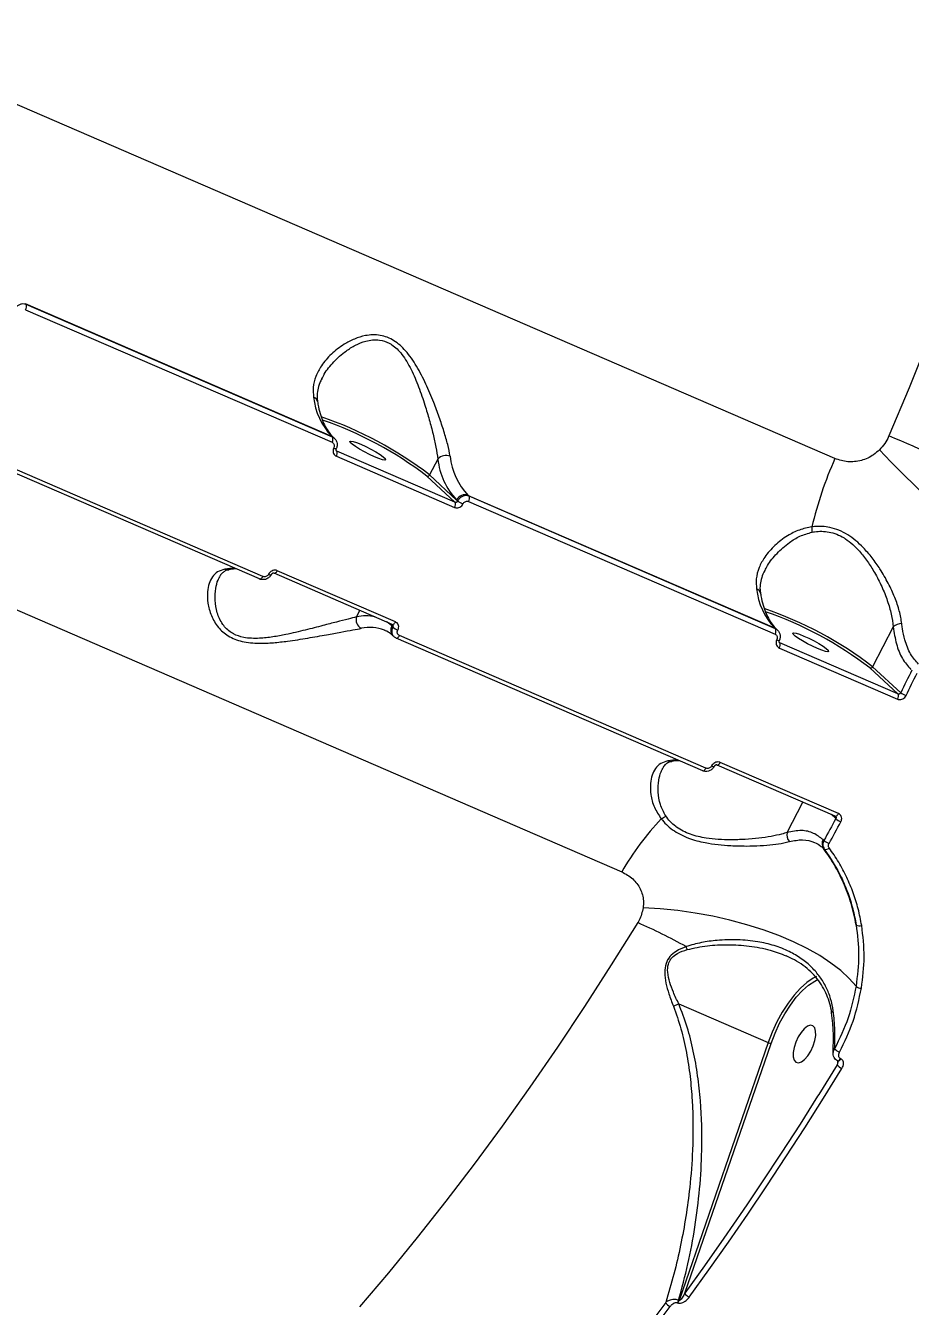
# Model space of a CAD drawing. Header units: millimetres. Extents: x -6901 to 7060, y -7557 to 6158.
# Drawn here: x 3476.4 to 3674.2, y -3749.8 to -3463.3 of the extents above; entities that cross this region are included whole.
import ezdxf

# ---------------------------------------------------------------- set-up
doc = ezdxf.new("R2010")
doc.units = ezdxf.units.MM
for name, color, linetype in [('DIKOM_ОБЪЕКТ', 7, 'Continuous'), ('DIKOM_РАЗМЕР_ЗОНА', 7, 'Continuous'), ('DIKOM_РАЗМЕР_ОБЪЕКТА', 7, 'Continuous')]:
    doc.layers.add(name, color=color, linetype=linetype)
doc.styles.add('style1', font='arial.ttf', dxfattribs={"width": 0.8})
doc.dimstyles.new('1-50', dxfattribs={"dimtxt": 300, "dimasz": 200, "dimexe": 100, "dimexo": 0, "dimgap": 100, "dimtad": 1, "dimtxsty": 'style1', "dimcen": 200, "dimclrd": 7, "dimclre": 7, "dimclrt": 7, "dimadec": 1, "dimazin": 2, "dimtfac": 1, "dimtmove": 0, "dimatfit": 2, "dimfxl": 0, "dimlwd": 25, "dimlwe": 18, "dimarcsym": 0})

# ---------------------------------------------------------------- blocks, each defined once
blk = doc.blocks.new('*D1')
at = {"layer": 'Defpoints', "color": 0, "transparency": 16777216}
for p in [(-4076.66, -462.32), (4983.51, -3127.59), (4983.51, -6854.07)]:
    blk.add_point(p, dxfattribs=at)
at = {"layer": 'DIKOM_РАЗМЕР_ОБЪЕКТА', "color": 7, "lineweight": 18, "transparency": 16777216}
for p, q in [((-4076.66, -462.32), (-4076.66, -6954.07)), ((4983.51, -3127.59), (4983.51, -6954.07))]:
    blk.add_line(p, q, dxfattribs=at)
at = {"layer": 'DIKOM_РАЗМЕР_ОБЪЕКТА', "color": 7, "lineweight": 25, "transparency": 16777216}
blk.add_line((-3876.66, -6854.07), (4783.51, -6854.07), dxfattribs=at)
at = {"layer": 'DIKOM_РАЗМЕР_ОБЪЕКТА', "color": 7, "transparency": 16777216}
for points in [[(-3876.66, -6820.74), (-3876.66, -6887.4), (-4076.66, -6854.07)], [(4783.51, -6820.74), (4783.51, -6887.4), (4983.51, -6854.07)]]:
    blk.add_solid(points, dxfattribs=at)
at = {"layer": 'DIKOM_РАЗМЕР_ОБЪЕКТА', "color": 7, "transparency": 16777216, "insert": (453.43, -6600.9), "char_height": 300, "attachment_point": 5, "style": 'style1'}
blk.add_mtext('9050', dxfattribs=at)
blk = doc.blocks.new('*D2')
at = {"layer": 'Defpoints', "color": 0, "transparency": 16777216}
for p in [(-1102.73, 4151.17), (-5819.23, -4492.42), (4721.24, -4492.42)]:
    blk.add_point(p, dxfattribs=at)
at = {"layer": 'DIKOM_РАЗМЕР_ОБЪЕКТА', "color": 7, "lineweight": 18, "transparency": 16777216}
for p, q in [((-1102.73, 4151.17), (-5919.23, 4151.17)), ((4721.24, -4492.42), (-5919.23, -4492.42))]:
    blk.add_line(p, q, dxfattribs=at)
at = {"layer": 'DIKOM_РАЗМЕР_ОБЪЕКТА', "color": 7, "lineweight": 25, "transparency": 16777216}
blk.add_line((-5819.23, 3951.17), (-5819.23, -4292.42), dxfattribs=at)
at = {"layer": 'DIKOM_РАЗМЕР_ОБЪЕКТА', "color": 7, "transparency": 16777216}
for points in [[(-5852.56, 3951.17), (-5785.89, 3951.17), (-5819.23, 4151.17)], [(-5852.56, -4292.42), (-5785.89, -4292.42), (-5819.23, -4492.42)]]:
    blk.add_solid(points, dxfattribs=at)
at = {"layer": 'DIKOM_РАЗМЕР_ОБЪЕКТА', "color": 7, "transparency": 16777216, "insert": (-6072.4, -170.63), "char_height": 300, "attachment_point": 5, "rotation": 90, "style": 'style1'}
blk.add_mtext('8650', dxfattribs=at)
blk = doc.blocks.new('*D3')
at = {"layer": 'Defpoints', "color": 0, "transparency": 16777216}
for p in [(-1553.27, 6158.28), (-6450.85, -6312.94), (5659.92, -6312.94)]:
    blk.add_point(p, dxfattribs=at)
at = {"layer": 'DIKOM_РАЗМЕР_ЗОНА', "color": 7, "lineweight": 18, "transparency": 16777216}
for p, q in [((-1553.27, 6158.28), (-6550.85, 6158.28)), ((5659.92, -6312.94), (-6550.85, -6312.94))]:
    blk.add_line(p, q, dxfattribs=at)
at = {"layer": 'DIKOM_РАЗМЕР_ЗОНА', "color": 7, "lineweight": 25, "transparency": 16777216}
blk.add_line((-6450.85, 5958.28), (-6450.85, -6112.94), dxfattribs=at)
at = {"layer": 'DIKOM_РАЗМЕР_ЗОНА', "color": 7, "transparency": 16777216}
for points in [[(-6484.18, 5958.28), (-6417.52, 5958.28), (-6450.85, 6158.28)], [(-6484.18, -6112.94), (-6417.52, -6112.94), (-6450.85, -6312.94)]]:
    blk.add_solid(points, dxfattribs=at)
at = {"layer": 'DIKOM_РАЗМЕР_ЗОНА', "color": 7, "transparency": 16777216, "insert": (-6704.02, -77.33), "char_height": 300, "attachment_point": 5, "rotation": 90, "style": 'style1'}
blk.add_mtext('12500', dxfattribs=at)
blk = doc.blocks.new('*D4')
at = {"layer": 'Defpoints', "color": 0, "transparency": 16777216}
for p in [(-5588.2, -1083.32), (7059.54, -2218.88), (7059.54, -7457.08)]:
    blk.add_point(p, dxfattribs=at)
at = {"layer": 'DIKOM_РАЗМЕР_ЗОНА', "color": 7, "lineweight": 18, "transparency": 16777216}
for p, q in [((-5588.2, -1083.32), (-5588.2, -7557.08)), ((7059.54, -2218.88), (7059.54, -7557.08))]:
    blk.add_line(p, q, dxfattribs=at)
at = {"layer": 'DIKOM_РАЗМЕР_ЗОНА', "color": 7, "lineweight": 25, "transparency": 16777216}
blk.add_line((-5388.2, -7457.08), (6859.54, -7457.08), dxfattribs=at)
at = {"layer": 'DIKOM_РАЗМЕР_ЗОНА', "color": 7, "transparency": 16777216}
for points in [[(-5388.2, -7423.74), (-5388.2, -7490.41), (-5588.2, -7457.08)], [(6859.54, -7423.74), (6859.54, -7490.41), (7059.54, -7457.08)]]:
    blk.add_solid(points, dxfattribs=at)
at = {"layer": 'DIKOM_РАЗМЕР_ЗОНА', "color": 7, "transparency": 16777216, "insert": (735.67, -7203.9), "char_height": 300, "attachment_point": 5, "style": 'style1'}
blk.add_mtext('12650', dxfattribs=at)

msp = doc.modelspace()

# ---------------------------------------------------------------- linework, layer by layer
at = {"layer": 'DIKOM_ОБЪЕКТ', "color": 7, "linetype": 'Continuous', "lineweight": 15}
for p, q in [((3657.331, -3560.119), (3368.474, -3435.021)), ((3476.297, -3525.462), (3544.797, -3555.127)), ((3476.518, -3525.667), (3476.297, -3525.462)), ((3476.418, -3526.823), (3544.919, -3556.489)), ((3545.019, -3555.333), (3476.518, -3525.667)), ((3320.807, -3527.468), (3609.664, -3652.566)), ((3544.797, -3555.127), (3545.019, -3555.333)), ((3545.25, -3555.422), (3545.472, -3555.629)), ((3528.733, -3587.065), (3460.233, -3557.399)), ((3529.448, -3586.495), (3460.947, -3556.828)), ((3545.978, -3558.457), (3545.817, -3558.307)), ((3545.978, -3558.457), (3545.866, -3558.38)), ((3545.876, -3559.619), (3572.286, -3571.056)), ((3572.388, -3569.895), (3545.978, -3558.457)), ((3568.57, -3560.224), (3566.731, -3563.79)), ((3566.091, -3564.051), (3572.388, -3569.895)), ((3572.775, -3569.398), (3566.731, -3563.79)), ((3573.01, -3569.616), (3572.775, -3569.398)), ((3575.333, -3568.352), (3643.834, -3598.018)), ((3575.555, -3568.558), (3575.333, -3568.352)), ((3575.455, -3569.714), (3643.955, -3599.38)), ((3644.055, -3598.224), (3575.555, -3568.558)), ((3558.372, -3597.224), (3531.963, -3585.787)), ((3559.09, -3596.649), (3532.68, -3585.211)), ((3550.366, -3595.529), (3551.113, -3594.08)), ((3556.609, -3598.507), (3556.73, -3598.557)), ((3557.439, -3596.82), (3558.248, -3597.571)), ((3558.248, -3597.571), (3558.483, -3597.789)), ((3558.368, -3597.223), (3558.427, -3597.262)), ((3643.834, -3598.018), (3644.055, -3598.224)), ((3644.286, -3598.313), (3644.508, -3598.519)), ((3670.353, -3597.786), (3665.768, -3606.68)), ((3558.761, -3599.958), (3558.539, -3599.752)), ((3559.213, -3600.252), (3559.269, -3600.29)), ((3627.77, -3629.956), (3559.269, -3600.29)), ((3628.484, -3629.385), (3559.984, -3599.719)), ((3645.015, -3601.348), (3644.854, -3601.198)), ((3645.015, -3601.348), (3644.903, -3601.271)), ((3671.425, -3612.785), (3645.015, -3601.348)), ((3644.913, -3602.509), (3671.322, -3613.947)), ((3665.128, -3606.942), (3671.425, -3612.785)), ((3672.046, -3612.507), (3665.768, -3606.68)), ((3657.409, -3640.115), (3630.999, -3628.678)), ((3658.126, -3639.539), (3631.717, -3628.102)), ((3646.656, -3643.747), (3650.149, -3636.971)), ((3656.476, -3639.711), (3657.52, -3640.68)), ((3657.405, -3640.113), (3657.463, -3640.153)), ((3654.887, -3645.543), (3654.686, -3645.356)), ((3654.781, -3647.319), (3654.966, -3647.491)), ((3622.421, -3682.108), (3642.433, -3690.775)), ((3642.433, -3690.775), (3622.493, -3748.457)), ((3623.778, -3746.789), (3643.078, -3690.958)), ((3657.965, -3694.849), (3657.831, -3695.75)), ((3658.013, -3694.87), (3657.941, -3694.838)), ((3658.013, -3694.87), (3658.051, -3694.882)), ((3658.67, -3694.398), (3658.598, -3694.367)), ((3622.103, -3748.976), (3622.203, -3749.02)), ((3622.493, -3748.457), (3622.393, -3748.414))]:
    msp.add_line(p, q, dxfattribs=at)
at = {"layer": 'DIKOM_ОБЪЕКТ', "color": 7, "linetype": 'Continuous', "lineweight": 15, "flags": 128}
for points in [[(3704.358, -3457.489), (3701.135, -3468.334), (3697.738, -3479.202), (3694.172, -3490.081), (3690.438, -3500.963), (3686.541, -3511.836), (3682.484, -3522.69), (3678.271, -3533.516), (3673.906, -3544.304), (3669.392, -3555.043)], [(3545.25, -3555.422), (3545.102, -3555.301), (3544.797, -3555.127)], [(3680.498, -3559.832), (3679.059, -3559.213), (3677.629, -3558.598), (3676.212, -3557.988), (3674.81, -3557.384), (3673.425, -3556.786), (3672.059, -3556.196), (3670.714, -3555.615), (3669.392, -3555.043)], [(3551.375, -3556.93), (3552.483, -3557.44), (3553.623, -3558.022), (3554.703, -3558.63), (3555.637, -3559.213), (3556.347, -3559.725), (3556.778, -3560.124), (3556.892, -3560.378), (3556.683, -3560.466), (3556.166, -3560.382), (3555.383, -3560.131), (3554.398, -3559.735), (3553.29, -3559.225), (3552.15, -3558.643), (3551.069, -3558.035), (3550.136, -3557.452), (3549.425, -3556.94), (3548.995, -3556.541), (3548.88, -3556.287), (3549.09, -3556.198), (3549.607, -3556.283), (3550.39, -3556.534), (3551.375, -3556.93)], [(3706.89, -3591.219), (3704.99, -3590.19), (3702.876, -3588.914), (3700.57, -3587.404), (3698.093, -3585.672), (3695.471, -3583.738), (3692.729, -3581.621), (3689.895, -3579.34), (3686.996, -3576.918), (3684.061, -3574.381), (3681.119, -3571.751), (3678.199, -3569.057), (3675.33, -3566.323), (3672.54, -3563.577), (3669.857, -3560.846), (3667.307, -3558.158)], [(3528.733, -3587.065), (3528.749, -3587.071), (3528.835, -3587.081), (3528.931, -3587.056), (3529.036, -3586.998), (3529.143, -3586.91), (3529.25, -3586.793), (3529.353, -3586.653), (3529.448, -3586.495)], [(3531.958, -3585.785), (3531.979, -3585.793), (3532.065, -3585.802), (3532.162, -3585.777), (3532.267, -3585.719), (3532.375, -3585.629), (3532.482, -3585.512), (3532.585, -3585.371), (3532.68, -3585.211)], [(3558.248, -3597.571), (3557.439, -3596.904), (3557.118, -3596.681)], [(3558.372, -3597.224), (3558.388, -3597.231), (3558.475, -3597.24), (3558.572, -3597.215), (3558.677, -3597.156), (3558.785, -3597.067), (3558.892, -3596.949), (3558.995, -3596.808), (3559.09, -3596.649)], [(3644.286, -3598.313), (3644.138, -3598.192), (3643.834, -3598.018)], [(3559.269, -3600.29), (3559.285, -3600.296), (3559.371, -3600.305), (3559.468, -3600.281), (3559.572, -3600.223), (3559.679, -3600.134), (3559.787, -3600.018), (3559.889, -3599.878), (3559.984, -3599.719)], [(3650.412, -3599.821), (3651.519, -3600.331), (3652.659, -3600.913), (3653.74, -3601.52), (3654.674, -3602.104), (3655.384, -3602.615), (3655.814, -3603.015), (3655.929, -3603.269), (3655.72, -3603.357), (3655.202, -3603.273), (3654.419, -3603.022), (3653.434, -3602.626), (3652.327, -3602.116), (3651.187, -3601.533), (3650.106, -3600.926), (3649.173, -3600.343), (3648.462, -3599.831), (3648.032, -3599.431), (3647.917, -3599.177), (3648.127, -3599.089), (3648.644, -3599.174), (3649.427, -3599.424), (3650.412, -3599.821)], [(3674.51, -3607.486), (3674.203, -3608.115), (3673.896, -3608.743), (3673.589, -3609.371), (3673.281, -3609.999), (3672.973, -3610.627), (3672.665, -3611.254), (3672.356, -3611.88), (3672.046, -3612.507)], [(3673.225, -3613.142), (3673.535, -3612.514), (3673.844, -3611.886), (3674.154, -3611.257), (3674.463, -3610.628), (3674.771, -3609.999), (3675.079, -3609.37), (3675.386, -3608.74), (3675.694, -3608.11)], [(3627.77, -3629.956), (3627.785, -3629.962), (3627.871, -3629.971), (3627.968, -3629.947), (3628.072, -3629.889), (3628.18, -3629.8), (3628.287, -3629.684), (3628.39, -3629.544), (3628.484, -3629.385)], [(3630.995, -3628.676), (3631.015, -3628.684), (3631.102, -3628.693), (3631.199, -3628.668), (3631.304, -3628.61), (3631.412, -3628.52), (3631.519, -3628.403), (3631.622, -3628.261), (3631.717, -3628.102)], [(3657.52, -3640.68), (3657.192, -3641.289), (3656.864, -3641.898), (3656.535, -3642.506), (3656.206, -3643.115), (3655.877, -3643.722), (3655.548, -3644.33), (3655.218, -3644.936), (3654.887, -3645.543)], [(3656.024, -3646.257), (3656.356, -3645.649), (3656.686, -3645.041), (3657.017, -3644.432), (3657.347, -3643.823), (3657.677, -3643.213), (3658.006, -3642.603), (3658.335, -3641.993), (3658.663, -3641.382)], [(3657.409, -3640.115), (3657.425, -3640.121), (3657.511, -3640.131), (3657.609, -3640.106), (3657.713, -3640.047), (3657.821, -3639.958), (3657.929, -3639.84), (3658.032, -3639.699), (3658.126, -3639.539)], [(3662.054, -3678.175), (3660.531, -3676.416), (3658.656, -3674.676), (3656.449, -3672.973), (3653.931, -3671.322), (3651.127, -3669.74), (3648.065, -3668.243), (3644.775, -3666.847), (3641.289, -3665.563), (3637.643, -3664.405), (3633.871, -3663.385), (3630.012, -3662.513), (3626.102, -3661.796), (3622.182, -3661.244), (3618.289, -3660.859), (3614.462, -3660.647)], [(3613.241, -3663.945), (3607.343, -3673.398), (3601.358, -3682.683), (3595.293, -3691.791), (3589.153, -3700.713), (3582.944, -3709.44), (3576.672, -3717.965), (3570.341, -3726.28), (3563.959, -3734.377), (3557.531, -3742.249), (3551.064, -3749.888)], [(3653.233, -3676), (3652.474, -3676.38), (3651.072, -3677.326), (3649.648, -3678.59), (3648.235, -3680.142), (3646.865, -3681.946), (3645.571, -3683.961), (3644.383, -3686.138), (3643.328, -3688.427), (3642.433, -3690.775)], [(3643.078, -3690.958), (3643.946, -3688.682), (3644.968, -3686.462), (3646.12, -3684.351), (3647.375, -3682.398), (3648.703, -3680.648), (3650.074, -3679.143), (3651.455, -3677.918), (3652.814, -3677), (3653.588, -3676.615)], [(3652.847, -3690.339), (3653.038, -3689.206), (3653.025, -3688.227), (3652.809, -3687.481), (3652.407, -3687.028), (3651.852, -3686.906), (3651.188, -3687.124), (3650.471, -3687.665), (3649.757, -3688.484), (3649.104, -3689.516), (3648.567, -3690.676), (3648.187, -3691.871), (3647.996, -3693.005), (3648.009, -3693.984), (3648.225, -3694.73), (3648.627, -3695.182), (3649.182, -3695.304), (3649.845, -3695.087), (3650.563, -3694.546), (3651.277, -3693.726), (3651.929, -3692.695), (3652.467, -3691.534), (3652.847, -3690.339)], [(3657.831, -3695.75), (3653.702, -3702.408), (3653.466, -3702.784)], [(3657.941, -3694.839), (3657.991, -3694.852), (3658.13, -3694.833), (3658.286, -3694.739), (3658.447, -3694.58), (3658.598, -3694.367)], [(3658.051, -3694.882), (3658.063, -3694.884), (3658.202, -3694.864), (3658.359, -3694.771), (3658.519, -3694.611), (3658.67, -3694.398)], [(3624.78, -3747.718), (3629.163, -3741.618), (3633.517, -3735.43), (3637.838, -3729.154), (3642.126, -3722.794), (3646.38, -3716.352), (3650.597, -3709.83), (3654.775, -3703.231), (3658.914, -3696.558)], [(3653.466, -3702.784), (3649.533, -3708.991), (3645.326, -3715.497), (3641.083, -3721.924), (3637.777, -3726.839)], [(3637.777, -3726.839), (3636.805, -3728.269), (3632.494, -3734.53), (3628.151, -3740.704), (3623.778, -3746.789)], [(3619.51, -3748.89), (3614.866, -3755.143), (3610.194, -3761.292), (3605.496, -3767.333), (3600.773, -3773.264), (3596.028, -3779.083), (3591.263, -3784.786), (3586.479, -3790.372), (3581.678, -3795.839)], [(3582.577, -3796.836), (3587.388, -3791.357), (3592.182, -3785.759), (3596.958, -3780.043), (3601.714, -3774.211), (3606.447, -3768.267), (3611.156, -3762.213), (3615.838, -3756.05), (3620.492, -3749.783)]]:
    msp.add_lwpolyline(points, dxfattribs=at)
at = {"layer": 'DIKOM_ОБЪЕКТ', "color": 7, "linetype": 'Continuous', "lineweight": 15}
for centre, radius, start, end in [((3475.455, -3526.158), 1.171, 325.35292, 24.7698), ((3555.811, -3544.792), 15.104, 186.07158, 223.17813), ((3540.32, -3547.674), 1.368, 12.30213, 69.80018), ((3514.915, -3631.306), 85.108, 52.49494, 71.11804), ((3515.706, -3629.758), 82.801, 52.51807, 70.93464), ((3543.955, -3555.824), 1.171, 325.35234, 24.75865), ((3545.894, -3556.776), 1.132, 238.51491, 267.55904), ((3544.911, -3558.948), 1.175, 325.20458, 24.70777), ((3570.388, -3561.908), 2.479, 67.71577, 137.18766), ((3584.342, -3558.546), 15.861, 186.07315, 223.17491), ((3586.349, -3558.016), 15.106, 186.07314, 223.17539), ((3736.556, -3595.273), 86.675, 156.07205, 166.74841), ((3566.267, -3563.569), 0.513, 249.92359, 334.55284), ((3574.628, -3570.279), 2.052, 69.89255, 154.5766), ((3576.768, -3564.054), 6.713, 235.95135, 247.3946), ((3574.492, -3569.048), 1.171, 325.35272, 24.75828), ((3571.321, -3570.385), 1.175, 325.2041, 24.69452), ((3648.821, -3576.127), 3.445, 352.3234, 12.09955), ((3522.933, -3594.844), 10.163, 88.27403, 101.26558), ((3521.573, -3583.464), 1.545, 246.11211, 280.28718), ((3531.181, -3585.355), 0.766, 234.9259, 279.17896), ((3654.848, -3587.683), 15.104, 186.07148, 223.17694), ((3639.357, -3590.564), 1.368, 12.29729, 69.80501), ((3552.451, -3596.152), 2.176, 163.35123, 243.6259), ((3552.374, -3605.159), 9.838, 77.33501, 101.77952), ((3613.959, -3674.183), 85.092, 52.49324, 71.11974), ((3614.737, -3672.66), 82.813, 52.51994, 70.93368), ((3553.383, -3606.702), 8.808, 68.51181, 102.45052), ((3559.836, -3598.47), 1.824, 150.49536, 224.66808), ((3561.179, -3594.682), 4.113, 229.05234, 247.83135), ((3642.993, -3598.715), 1.17, 325.34476, 24.77797), ((3672.114, -3599.522), 2.472, 85.98659, 135.4017), ((3644.932, -3599.66), 1.139, 238.60273, 267.47822), ((3643.947, -3601.839), 1.175, 325.22253, 24.68776), ((3665.304, -3606.46), 0.513, 249.86006, 334.57977), ((3670.358, -3613.276), 1.174, 325.19483, 24.71546), ((3675.814, -3606.93), 6.73, 235.95652, 247.37148), ((3621.97, -3637.734), 10.162, 88.27368, 101.26643), ((3620.61, -3626.355), 1.545, 246.11211, 280.28718), ((3630.218, -3628.245), 0.766, 234.94481, 279.16536), ((3667.25, -3686.351), 66.765, 136.88503, 149.59986), ((3617.417, -3637.983), 2.948, 291.82278, 315.16983), ((3660.214, -3637.577), 4.109, 229.03454, 247.8318), ((3648.884, -3644.305), 2.297, 165.95084, 220.93441), ((3656.311, -3646.262), 1.86, 150.88531, 214.64437), ((3657.478, -3642.68), 3.861, 227.8613, 247.89071), ((3655.312, -3646.544), 1.008, 249.93172, 317.46082), ((3563.751, -3777.403), 123.782, 60.84546, 66.43348), ((3662.813, -3663.27), 1.403, 239.04782, 290.92109), ((3634.824, -3665.362), 11.468, 200.09698, 203.64516), ((3663.204, -3676.767), 1.817, 230.76926, 271.83559), ((3643.348, -3688.779), 2.196, 245.35068, 262.9208), ((3659.152, -3690.498), 2.519, 221.84696, 251.95431), ((3659.876, -3694.137), 2.605, 218.26548, 248.32837), ((3625.476, -3745.963), 1.888, 205.94541, 248.37475), ((3621.225, -3747.99), 1.937, 207.67637, 247.7541), ((3620.344, -3747.714), 2.165, 324.33046, 341.12921), ((3620.44, -3747.755), 2.17, 324.35558, 341.12388)]:
    msp.add_arc(centre, radius, start, end, dxfattribs=at)
for points, knots in [([(3476.518, -3525.667), (3476.393, -3525.623), (3476.076, -3525.512), (3475.505, -3525.523), (3474.883, -3525.743), (3474.33, -3526.151), (3474.092, -3526.534), (3473.973, -3526.725)], [0, 0, 0, 0, 0.1407313, 0.3554396, 0.5702922, 0.7851251, 1, 1, 1, 1]), ([(3571.328, -3559.614), (3571.161, -3558.762), (3570.825, -3557.056), (3569.954, -3554.054), (3568.902, -3550.866), (3567.569, -3547.306), (3565.943, -3543.44), (3563.911, -3539.485), (3561.594, -3536.074), (3559.266, -3533.949), (3557.278, -3532.949), (3555.674, -3532.503), (3554.025, -3532.403), (3552.049, -3532.632), (3549.868, -3533.323), (3547.242, -3534.703), (3544.666, -3536.699), (3542.553, -3539.178), (3541.225, -3541.707), (3540.593, -3544.078), (3540.729, -3545.662), (3540.792, -3546.39)], [0, 0, 0, 0, 0.0554768, 0.1110243, 0.1664967, 0.2220047, 0.2900237, 0.3579622, 0.4226753, 0.4774074, 0.5052466, 0.5330951, 0.5627108, 0.5923758, 0.6404297, 0.6885822, 0.760325, 0.8320617, 0.8910001, 0.9498674, 1, 1, 1, 1]), ([(3542.658, -3542.311), (3542.827, -3541.951), (3543.455, -3540.605), (3545.238, -3538.443), (3547.634, -3536.27), (3550.121, -3534.719), (3552.138, -3533.889), (3553.979, -3533.537), (3555.756, -3533.545), (3557.226, -3534.015), (3558.511, -3534.793), (3559.48, -3535.592), (3561.027, -3537.364), (3562.69, -3540.236), (3564.325, -3544.13), (3565.627, -3547.94), (3566.681, -3551.486), (3567.505, -3554.638), (3568.186, -3557.641), (3568.441, -3559.355), (3568.57, -3560.224)], [0, 0, 0, 0, 0.0307564, 0.1148259, 0.2011087, 0.256361, 0.3127419, 0.3455379, 0.3792116, 0.4274151, 0.4402537, 0.4703294, 0.5014077, 0.5756541, 0.6547559, 0.7360321, 0.8016022, 0.868313, 0.9332375, 1, 1, 1, 1]), ([(3542.631, -3542.297), (3542.472, -3542.594), (3542.035, -3543.413), (3541.674, -3544.764), (3541.496, -3546.156), (3541.635, -3547.03), (3541.692, -3547.389)], [0, 0, 0, 0, 0.1770052, 0.48767, 0.7898476, 1, 1, 1, 1]), ([(3541.657, -3547.387), (3541.726, -3547.772), (3541.925, -3548.88), (3542.369, -3550.534), (3543.023, -3552.255), (3543.802, -3553.707), (3544.557, -3554.738), (3545.062, -3555.237), (3545.25, -3555.422)], [0, 0, 0, 0, 0.103539, 0.2983158, 0.492884, 0.68776, 0.8843236, 1, 1, 1, 1]), ([(3545.527, -3555.688), (3545.523, -3555.682), (3545.408, -3555.508), (3545.21, -3555.419), (3545.019, -3555.333)], [0, 0, 0, 0, 0.0362569, 1, 1, 1, 1]), ([(3669.392, -3555.043), (3669.369, -3555.097), (3669.11, -3555.692), (3668.503, -3556.813), (3667.711, -3557.704), (3667.307, -3558.158)], [0, 0, 0, 0, 0.0468299, 0.5143231, 1, 1, 1, 1]), ([(3544.919, -3556.489), (3545.006, -3556.539), (3545.182, -3556.639), (3545.353, -3556.901), (3545.428, -3557.208), (3545.403, -3557.503), (3545.331, -3557.674), (3545.302, -3557.741)], [0, 0, 0, 0, 0.2142317, 0.4285565, 0.6431566, 0.8581369, 1, 1, 1, 1]), ([(3545.302, -3557.741), (3545.259, -3557.843), (3545.151, -3558.099), (3545.113, -3558.541), (3545.224, -3559.002), (3545.481, -3559.393), (3545.744, -3559.543), (3545.876, -3559.619)], [0, 0, 0, 0, 0.1418767, 0.3567131, 0.5713385, 0.7856969, 1, 1, 1, 1]), ([(3545.516, -3555.709), (3545.566, -3555.749), (3545.795, -3555.931), (3546.013, -3556.442), (3546.087, -3557.13), (3546.004, -3557.656), (3545.85, -3557.878), (3545.834, -3557.901)], [0, 0, 0, 0, 0.0809623, 0.3725053, 0.6640751, 0.964732, 1, 1, 1, 1]), ([(3545.85, -3557.908), (3545.836, -3557.936), (3545.797, -3558.013), (3545.779, -3558.14), (3545.791, -3558.266), (3545.825, -3558.344), (3545.856, -3558.367), (3545.869, -3558.376)], [0, 0, 0, 0, 0.1162032, 0.3184682, 0.5450624, 0.8197286, 1, 1, 1, 1]), ([(3667.307, -3558.158), (3666.877, -3558.544), (3665.674, -3559.627), (3663.239, -3560.691), (3660.188, -3561.039), (3658.289, -3560.428), (3657.331, -3560.119)], [0, 0, 0, 0, 0.152967, 0.4283681, 0.71143, 1, 1, 1, 1]), ([(3573.01, -3569.616), (3572.982, -3569.666), (3572.926, -3569.764), (3572.792, -3569.871), (3572.64, -3569.929), (3572.499, -3569.933), (3572.42, -3569.905), (3572.388, -3569.895)], [0, 0, 0, 0, 0.2153624, 0.4306825, 0.6454095, 0.8597104, 1, 1, 1, 1]), ([(3575.555, -3568.558), (3575.429, -3568.514), (3575.112, -3568.403), (3574.541, -3568.414), (3573.92, -3568.633), (3573.366, -3569.042), (3573.129, -3569.425), (3573.01, -3569.616)], [0, 0, 0, 0, 0.1407241, 0.3554569, 0.5702644, 0.7851362, 1, 1, 1, 1]), ([(3574.188, -3570.251), (3574.247, -3570.155), (3574.364, -3569.961), (3574.639, -3569.755), (3574.949, -3569.643), (3575.234, -3569.636), (3575.392, -3569.692), (3575.455, -3569.714)], [0, 0, 0, 0, 0.2151334, 0.4301889, 0.644998, 0.859489, 1, 1, 1, 1]), ([(3572.286, -3571.056), (3572.38, -3571.089), (3572.618, -3571.172), (3573.046, -3571.163), (3573.51, -3570.995), (3573.923, -3570.686), (3574.1, -3570.396), (3574.188, -3570.251)], [0, 0, 0, 0, 0.1406254, 0.3551127, 0.5699054, 0.7849124, 1, 1, 1, 1]), ([(3652.189, -3575.405), (3651.234, -3575.6), (3649.289, -3575.996), (3646.47, -3577.474), (3643.783, -3579.516), (3641.656, -3581.974), (3640.291, -3584.516), (3639.631, -3586.911), (3639.766, -3588.531), (3639.829, -3589.281)], [0, 0, 0, 0, 0.1260997, 0.2567276, 0.4243369, 0.596863, 0.7352979, 0.8775734, 1, 1, 1, 1]), ([(3672.287, -3597.056), (3672.134, -3596.128), (3671.827, -3594.271), (3670.768, -3591.2), (3669.319, -3588.023), (3667.594, -3585.035), (3665.698, -3582.333), (3663.868, -3580.193), (3662.019, -3578.461), (3660.211, -3577.126), (3658.257, -3576.114), (3655.741, -3575.325), (3653.681, -3575.229), (3652.389, -3575.381), (3652.189, -3575.405)], [0, 0, 0, 0, 0.1101, 0.2202144, 0.3292849, 0.4383096, 0.5249613, 0.6115155, 0.67534, 0.7390954, 0.8039965, 0.8688907, 0.9797305, 1, 1, 1, 1]), ([(3641.709, -3585.177), (3641.888, -3584.799), (3642.532, -3583.438), (3644.336, -3581.261), (3646.819, -3579.057), (3649.487, -3577.377), (3651.311, -3576.853), (3652.235, -3576.587)], [0, 0, 0, 0, 0.0987559, 0.3550374, 0.6180418, 0.8063465, 1, 1, 1, 1]), ([(3652.235, -3576.587), (3652.424, -3576.555), (3653.631, -3576.346), (3655.507, -3576.349), (3657.739, -3577.003), (3658.951, -3577.612), (3660.154, -3578.379), (3661.345, -3579.315), (3663.016, -3581.018), (3664.654, -3583.127), (3666.339, -3585.804), (3667.857, -3588.767), (3669.111, -3591.928), (3670.009, -3594.991), (3670.239, -3596.855), (3670.353, -3597.786)], [0, 0, 0, 0, 0.020102, 0.1287323, 0.1863601, 0.2439947, 0.2548557, 0.3176652, 0.3805806, 0.4675419, 0.5546235, 0.6653716, 0.7761696, 0.8880907, 1, 1, 1, 1]), ([(3520.948, -3584.877), (3520.382, -3585.049), (3519.249, -3585.392), (3518.113, -3586.532), (3517.359, -3588.044), (3516.982, -3590.017), (3517.06, -3592.446), (3517.8, -3595.202), (3519.244, -3597.804), (3521.205, -3599.588), (3523.147, -3600.545), (3524.833, -3601.066), (3526.686, -3601.357), (3529.038, -3601.477), (3531.826, -3601.349), (3535.482, -3600.924), (3539.52, -3600.285), (3543.519, -3599.556), (3546.908, -3598.94), (3549.575, -3598.457), (3550.883, -3598.213), (3551.484, -3598.101)], [0, 0, 0, 0, 0.0554758, 0.1110251, 0.1664987, 0.2220068, 0.290024, 0.3579623, 0.4226748, 0.4774064, 0.5052476, 0.5330946, 0.5627105, 0.5923745, 0.6404297, 0.6885819, 0.7603268, 0.8320613, 0.8910005, 0.9498676, 1, 1, 1, 1]), ([(3550.366, -3595.529), (3549.778, -3595.685), (3548.504, -3596.023), (3545.944, -3596.684), (3542.728, -3597.523), (3538.926, -3598.503), (3535.136, -3599.404), (3531.682, -3600.053), (3529.095, -3600.355), (3526.895, -3600.373), (3524.889, -3600.153), (3523.37, -3599.638), (3522.152, -3598.921), (3521.295, -3598.226), (3520.085, -3596.767), (3519.128, -3594.55), (3518.69, -3591.769), (3518.851, -3589.315), (3519.247, -3587.573), (3519.677, -3586.836), (3519.807, -3586.612)], [0, 0, 0, 0, 0.0593378, 0.1286032, 0.1997521, 0.2839105, 0.370282, 0.4255968, 0.4820371, 0.5148673, 0.5485772, 0.5968309, 0.6096858, 0.6397936, 0.6709027, 0.7452279, 0.8244135, 0.9057766, 0.9714176, 1, 1, 1, 1]), ([(3521.879, -3584.996), (3521.803, -3585.005), (3521.435, -3585.052), (3520.95, -3585.276), (3520.373, -3585.684), (3519.981, -3586.104), (3519.815, -3586.506), (3519.78, -3586.592)], [0, 0, 0, 0, 0.0635272, 0.3071135, 0.603179, 0.914707, 1, 1, 1, 1]), ([(3523.544, -3584.817), (3523.109, -3584.833), (3522.566, -3584.853), (3521.975, -3584.961), (3521.857, -3584.983)], [0, 0, 0, 0, 0.8000884, 1, 1, 1, 1]), ([(3531.29, -3586.104), (3531.265, -3586.157), (3531.139, -3586.437), (3530.713, -3586.845), (3530.038, -3587.189), (3529.316, -3587.242), (3528.807, -3587.144), (3528.598, -3586.989), (3528.569, -3586.967)], [0, 0, 0, 0, 0.0552202, 0.2875162, 0.529539, 0.7511986, 0.9654465, 1, 1, 1, 1]), ([(3530.741, -3585.982), (3530.679, -3586.076), (3530.556, -3586.264), (3530.273, -3586.463), (3529.957, -3586.569), (3529.669, -3586.572), (3529.51, -3586.517), (3529.448, -3586.495)], [0, 0, 0, 0, 0.2151829, 0.4302121, 0.6450155, 0.8594948, 1, 1, 1, 1]), ([(3532.68, -3585.211), (3532.586, -3585.178), (3532.347, -3585.094), (3531.915, -3585.1), (3531.443, -3585.26), (3531.019, -3585.559), (3530.834, -3585.841), (3530.741, -3585.982)], [0, 0, 0, 0, 0.1405878, 0.3550872, 0.5698782, 0.7848992, 1, 1, 1, 1]), ([(3531.958, -3585.79), (3531.934, -3585.779), (3531.887, -3585.759), (3531.751, -3585.765), (3531.609, -3585.812), (3531.476, -3585.897), (3531.368, -3586.002), (3531.325, -3586.078), (3531.307, -3586.112)], [0, 0, 0, 0, 0.2167962, 0.4056164, 0.5693031, 0.7205533, 0.8771961, 1, 1, 1, 1]), ([(3641.67, -3585.113), (3641.662, -3585.127), (3641.327, -3585.662), (3640.948, -3586.743), (3640.599, -3588.307), (3640.546, -3589.477), (3640.691, -3590.135), (3640.723, -3590.279)], [0, 0, 0, 0, 0.0082421, 0.3189287, 0.6207323, 0.9171516, 1, 1, 1, 1]), ([(3640.694, -3590.278), (3640.763, -3590.663), (3640.962, -3591.771), (3641.406, -3593.425), (3642.06, -3595.146), (3642.839, -3596.598), (3643.594, -3597.629), (3644.099, -3598.128), (3644.286, -3598.313)], [0, 0, 0, 0, 0.103539, 0.2983157, 0.4928838, 0.6877524, 0.8843236, 1, 1, 1, 1]), ([(3558.539, -3599.752), (3558.368, -3599.605), (3557.842, -3599.151), (3557.221, -3598.73), (3556.713, -3598.568), (3556.624, -3598.54)], [0, 0, 0, 0, 0.2840934, 0.8748147, 1, 1, 1, 1]), ([(3558.483, -3597.789), (3558.423, -3597.922), (3558.272, -3598.256), (3558.214, -3598.831), (3558.34, -3599.44), (3558.585, -3599.747), (3558.705, -3599.898)], [0, 0, 0, 0, 0.1824046, 0.4587249, 0.7348912, 1, 1, 1, 1]), ([(3558.427, -3597.262), (3558.431, -3597.265), (3558.476, -3597.294), (3558.526, -3597.39), (3558.56, -3597.535), (3558.54, -3597.676), (3558.499, -3597.757), (3558.483, -3597.789)], [0, 0, 0, 0, 0.0258527, 0.2913042, 0.5574313, 0.8237846, 1, 1, 1, 1]), ([(3559.627, -3598.491), (3559.673, -3598.392), (3559.788, -3598.143), (3559.837, -3597.711), (3559.734, -3597.259), (3559.484, -3596.873), (3559.221, -3596.723), (3559.09, -3596.649)], [0, 0, 0, 0, 0.1418386, 0.356786, 0.5713452, 0.7857495, 1, 1, 1, 1]), ([(3559.984, -3599.719), (3559.896, -3599.669), (3559.721, -3599.57), (3559.555, -3599.313), (3559.487, -3599.012), (3559.519, -3598.724), (3559.596, -3598.558), (3559.627, -3598.491)], [0, 0, 0, 0, 0.2142184, 0.4285635, 0.6431663, 0.8581052, 1, 1, 1, 1]), ([(3644.564, -3598.579), (3644.559, -3598.573), (3644.443, -3598.4), (3644.245, -3598.31), (3644.055, -3598.224)], [0, 0, 0, 0, 0.0360949, 1, 1, 1, 1]), ([(3670.353, -3597.786), (3670.566, -3599.085), (3671.003, -3601.759), (3672.318, -3605.028), (3673.639, -3606.536), (3674.309, -3607.3)], [0, 0, 0, 0, 0.3175212, 0.6539173, 1, 1, 1, 1]), ([(3676.023, -3606.121), (3675.401, -3605.418), (3674.139, -3603.992), (3673.035, -3601.132), (3672.496, -3598.7), (3672.333, -3597.423), (3672.287, -3597.056)], [0, 0, 0, 0, 0.3362314, 0.6822336, 0.9087845, 1, 1, 1, 1]), ([(3558.705, -3599.898), (3558.71, -3599.904), (3558.824, -3600.078), (3559.022, -3600.167), (3559.213, -3600.252)], [0, 0, 0, 0, 0.0382978, 1, 1, 1, 1]), ([(3643.955, -3599.38), (3644.043, -3599.43), (3644.219, -3599.53), (3644.39, -3599.791), (3644.465, -3600.099), (3644.44, -3600.394), (3644.367, -3600.564), (3644.339, -3600.632)], [0, 0, 0, 0, 0.214227, 0.428547, 0.6431536, 0.8581022, 1, 1, 1, 1]), ([(3644.339, -3600.632), (3644.296, -3600.734), (3644.188, -3600.99), (3644.149, -3601.431), (3644.261, -3601.892), (3644.517, -3602.284), (3644.781, -3602.434), (3644.913, -3602.509)], [0, 0, 0, 0, 0.141858, 0.356709, 0.5713441, 0.7857381, 1, 1, 1, 1]), ([(3644.552, -3598.6), (3644.602, -3598.639), (3644.832, -3598.822), (3645.05, -3599.332), (3645.124, -3600.021), (3645.041, -3600.546), (3644.887, -3600.769), (3644.871, -3600.792)], [0, 0, 0, 0, 0.0810547, 0.3725725, 0.6640202, 0.9647636, 1, 1, 1, 1]), ([(3644.887, -3600.799), (3644.872, -3600.827), (3644.833, -3600.903), (3644.815, -3601.031), (3644.828, -3601.157), (3644.861, -3601.235), (3644.893, -3601.258), (3644.905, -3601.267)], [0, 0, 0, 0, 0.11591, 0.3184103, 0.5449167, 0.8195943, 1, 1, 1, 1]), ([(3672.046, -3612.507), (3672.018, -3612.556), (3671.963, -3612.655), (3671.829, -3612.761), (3671.677, -3612.82), (3671.536, -3612.824), (3671.456, -3612.796), (3671.425, -3612.785)], [0, 0, 0, 0, 0.2155471, 0.4305809, 0.6453865, 0.8595589, 1, 1, 1, 1]), ([(3671.322, -3613.947), (3671.417, -3613.98), (3671.655, -3614.063), (3672.082, -3614.053), (3672.547, -3613.886), (3672.96, -3613.577), (3673.136, -3613.287), (3673.225, -3613.142)], [0, 0, 0, 0, 0.1406464, 0.3551144, 0.5698731, 0.7849132, 1, 1, 1, 1]), ([(3619.984, -3627.768), (3619.427, -3627.934), (3618.292, -3628.274), (3617.157, -3629.412), (3616.399, -3630.927), (3616.015, -3632.892), (3616.118, -3635.315), (3616.767, -3638.08), (3617.947, -3639.865), (3618.512, -3640.72)], [0, 0, 0, 0, 0.1295379, 0.2635086, 0.393837, 0.5268946, 0.6860477, 0.849539, 1, 1, 1, 1]), ([(3619.507, -3640.061), (3619.053, -3639.213), (3618.107, -3637.442), (3617.743, -3634.654), (3617.884, -3632.207), (3618.286, -3630.46), (3618.717, -3629.72), (3618.849, -3629.493)], [0, 0, 0, 0, 0.2220659, 0.4634756, 0.7115181, 0.9116341, 1, 1, 1, 1]), ([(3620.909, -3627.883), (3620.862, -3627.888), (3620.52, -3627.926), (3620.057, -3628.134), (3619.441, -3628.538), (3619.035, -3628.966), (3618.852, -3629.391), (3618.817, -3629.474)], [0, 0, 0, 0, 0.0381106, 0.2799126, 0.5712887, 0.9171908, 1, 1, 1, 1]), ([(3622.58, -3627.708), (3622.146, -3627.724), (3621.603, -3627.744), (3621.012, -3627.852), (3620.894, -3627.874)], [0, 0, 0, 0, 0.8000784, 1, 1, 1, 1]), ([(3630.326, -3628.994), (3630.302, -3629.048), (3630.176, -3629.328), (3629.75, -3629.735), (3629.075, -3630.08), (3628.353, -3630.132), (3627.843, -3630.035), (3627.635, -3629.879), (3627.606, -3629.858)], [0, 0, 0, 0, 0.055214, 0.2875007, 0.5295158, 0.7511599, 0.965406, 1, 1, 1, 1]), ([(3629.778, -3628.872), (3629.716, -3628.966), (3629.592, -3629.154), (3629.31, -3629.354), (3628.994, -3629.459), (3628.706, -3629.463), (3628.547, -3629.407), (3628.484, -3629.385)], [0, 0, 0, 0, 0.2150761, 0.4301548, 0.6449797, 0.8594807, 1, 1, 1, 1]), ([(3631.717, -3628.102), (3631.622, -3628.069), (3631.384, -3627.985), (3630.952, -3627.991), (3630.479, -3628.151), (3630.056, -3628.45), (3629.87, -3628.732), (3629.778, -3628.872)], [0, 0, 0, 0, 0.140626, 0.355099, 0.5698917, 0.7849036, 1, 1, 1, 1]), ([(3630.995, -3628.681), (3630.97, -3628.67), (3630.924, -3628.65), (3630.788, -3628.656), (3630.645, -3628.703), (3630.513, -3628.787), (3630.405, -3628.893), (3630.362, -3628.969), (3630.343, -3629.003)], [0, 0, 0, 0, 0.2167724, 0.4055721, 0.5691819, 0.7204171, 0.8772096, 1, 1, 1, 1]), ([(3618.512, -3640.72), (3618.873, -3641.143), (3619.596, -3641.989), (3621.004, -3643.171), (3622.677, -3644.206), (3625.077, -3645.277), (3628.002, -3646.041), (3631.212, -3646.508), (3634.305, -3646.749), (3637.503, -3646.824), (3640.687, -3646.733), (3643.525, -3646.5), (3645.675, -3646.182), (3646.742, -3645.913), (3647.149, -3645.81)], [0, 0, 0, 0, 0.0610568, 0.1220489, 0.1836221, 0.2451917, 0.3548553, 0.4369226, 0.5190986, 0.6228173, 0.7265957, 0.8310875, 0.9355757, 1, 1, 1, 1]), ([(3646.656, -3643.747), (3646.255, -3643.878), (3645.202, -3644.221), (3643.106, -3644.672), (3640.357, -3645.07), (3637.291, -3645.337), (3634.227, -3645.431), (3631.272, -3645.35), (3628.236, -3645.044), (3625.517, -3644.428), (3623.358, -3643.495), (3622.315, -3642.855), (3621.346, -3642.128), (3620.443, -3641.309), (3619.819, -3640.478), (3619.507, -3640.061)], [0, 0, 0, 0, 0.0653911, 0.1716641, 0.2779459, 0.3832173, 0.4884192, 0.5706815, 0.6528082, 0.7604365, 0.8161608, 0.8718881, 0.8800496, 0.9399763, 1, 1, 1, 1]), ([(3657.463, -3640.153), (3657.467, -3640.155), (3657.513, -3640.185), (3657.563, -3640.281), (3657.597, -3640.426), (3657.577, -3640.567), (3657.536, -3640.648), (3657.52, -3640.68)], [0, 0, 0, 0, 0.0257758, 0.2913484, 0.5572357, 0.8240547, 1, 1, 1, 1]), ([(3658.663, -3641.382), (3658.709, -3641.283), (3658.825, -3641.034), (3658.873, -3640.602), (3658.771, -3640.149), (3658.521, -3639.764), (3658.258, -3639.614), (3658.126, -3639.539)], [0, 0, 0, 0, 0.1418311, 0.3567673, 0.5713152, 0.7857335, 1, 1, 1, 1]), ([(3654.686, -3645.356), (3654.009, -3644.841), (3652.577, -3643.753), (3649.875, -3643.144), (3647.739, -3643.544), (3646.656, -3643.747)], [0, 0, 0, 0, 0.306977, 0.6484731, 1, 1, 1, 1]), ([(3647.149, -3645.81), (3648.15, -3645.612), (3650.183, -3645.21), (3652.522, -3645.774), (3653.998, -3646.63), (3654.616, -3647.174), (3654.781, -3647.319)], [0, 0, 0, 0, 0.3414972, 0.6929908, 0.9180061, 1, 1, 1, 1]), ([(3654.887, -3645.543), (3654.861, -3645.596), (3654.736, -3645.846), (3654.619, -3646.33), (3654.662, -3646.969), (3654.865, -3647.317), (3654.966, -3647.491)], [0, 0, 0, 0, 0.0819193, 0.3880353, 0.6939627, 1, 1, 1, 1]), ([(3656.055, -3647.225), (3656.005, -3647.139), (3655.905, -3646.965), (3655.886, -3646.648), (3655.947, -3646.408), (3656.011, -3646.283), (3656.024, -3646.257)], [0, 0, 0, 0, 0.3056495, 0.6117076, 0.9180858, 1, 1, 1, 1]), ([(3663.314, -3664.58), (3663.077, -3663.337), (3662.602, -3660.852), (3661.468, -3657.255), (3660.016, -3653.757), (3658.241, -3650.379), (3656.784, -3648.277), (3656.055, -3647.225)], [0, 0, 0, 0, 0.1978346, 0.3954957, 0.5931644, 0.796588, 1, 1, 1, 1]), ([(3662.092, -3664.473), (3661.747, -3662.853), (3661.053, -3659.594), (3659.36, -3655.117), (3657.305, -3650.975), (3655.625, -3648.542), (3654.781, -3647.319)], [0, 0, 0, 0, 0.2598518, 0.5228372, 0.7602268, 1, 1, 1, 1]), ([(3654.966, -3647.491), (3656.31, -3649.525), (3658.345, -3652.608), (3660.238, -3657.207), (3661.386, -3660.789), (3661.859, -3663.256), (3662.092, -3664.473)], [0, 0, 0, 0, 0.3951679, 0.5986698, 0.802167, 1, 1, 1, 1]), ([(3609.664, -3652.566), (3610.534, -3653.045), (3612.259, -3653.994), (3613.933, -3656.316), (3614.621, -3658.641), (3614.504, -3660.119), (3614.462, -3660.647)], [0, 0, 0, 0, 0.2885673, 0.5716199, 0.8470307, 1, 1, 1, 1]), ([(3614.462, -3660.647), (3614.236, -3661.58), (3613.987, -3662.61), (3613.409, -3663.665), (3613.298, -3663.849), (3613.241, -3663.945)], [0, 0, 0, 0, 0.821726, 0.9078578, 1, 1, 1, 1]), ([(3662.092, -3664.473), (3662.365, -3666.706), (3662.919, -3671.226), (3662.345, -3675.841), (3662.054, -3678.175)], [0, 0, 0, 0, 0.4941728, 1, 1, 1, 1]), ([(3663.262, -3678.583), (3663.556, -3676.253), (3664.152, -3671.538), (3663.595, -3666.917), (3663.314, -3664.58)], [0, 0, 0, 0, 0.4941673, 1, 1, 1, 1]), ([(3624.054, -3669.303), (3623.285, -3669.615), (3621.948, -3670.159), (3620.36, -3671.483), (3619.433, -3673.151), (3619.199, -3675.228), (3619.505, -3677.508), (3620.218, -3680.025), (3620.873, -3681.728), (3621.228, -3682.649)], [0, 0, 0, 0, 0.1507828, 0.2625261, 0.3758039, 0.5043471, 0.6598417, 0.8160087, 1, 1, 1, 1]), ([(3622.421, -3682.108), (3622.003, -3681.24), (3621.243, -3679.663), (3620.37, -3677.311), (3619.877, -3675.212), (3619.952, -3673.395), (3620.456, -3672.34), (3621.131, -3671.501), (3622.305, -3670.617), (3623.577, -3670.203), (3624.318, -3669.962)], [0, 0, 0, 0, 0.1920784, 0.3493732, 0.5094494, 0.6344076, 0.7186181, 0.7420652, 0.8495806, 1, 1, 1, 1]), ([(3656.963, -3683.669), (3656.794, -3682.749), (3656.455, -3680.91), (3655.422, -3678.35), (3654.013, -3676.004), (3652.154, -3673.831), (3649.866, -3671.934), (3647.041, -3670.273), (3643.772, -3668.994), (3639.902, -3668.091), (3635.613, -3667.677), (3631.371, -3667.823), (3627.473, -3668.31), (3625.193, -3668.972), (3624.054, -3669.303)], [0, 0, 0, 0, 0.0677672, 0.1355682, 0.2063201, 0.2771044, 0.3568864, 0.4367155, 0.528955, 0.6212417, 0.7291452, 0.8370836, 0.9185911, 1, 1, 1, 1]), ([(3624.318, -3669.962), (3625.813, -3669.631), (3628.805, -3668.967), (3633.503, -3668.812), (3638.221, -3669.089), (3642.635, -3669.902), (3645.239, -3670.913), (3646.413, -3671.368)], [0, 0, 0, 0, 0.1981495, 0.3966739, 0.6107055, 0.8246105, 1, 1, 1, 1]), ([(3656.604, -3684.112), (3656.603, -3684.1), (3656.548, -3683.386), (3656.202, -3682.038), (3655.55, -3680.081), (3654.615, -3678.226), (3653.421, -3676.492), (3651.961, -3674.896), (3650.243, -3673.463), (3648.39, -3672.263), (3647.039, -3671.652), (3646.413, -3671.369)], [0, 0, 0, 0, 0.001961, 0.1158652, 0.2323858, 0.3541183, 0.4790913, 0.6079733, 0.7423274, 0.8804167, 1, 1, 1, 1]), ([(3662.054, -3678.175), (3661.558, -3680.546), (3660.553, -3685.348), (3658.377, -3689.883), (3657.275, -3692.179)], [0, 0, 0, 0, 0.4937371, 1, 1, 1, 1]), ([(3658.371, -3692.893), (3659.472, -3690.606), (3661.701, -3685.975), (3662.737, -3681.068), (3663.262, -3678.583)], [0, 0, 0, 0, 0.4937866, 1, 1, 1, 1]), ([(3621.228, -3682.649), (3621.825, -3684.32), (3623.028, -3687.681), (3624.191, -3692.969), (3625.004, -3698.341), (3625.623, -3705.625), (3625.656, -3713.941), (3624.998, -3722.592), (3624.056, -3729.689), (3622.869, -3736.151), (3621.392, -3742.572), (3620.137, -3746.784), (3619.51, -3748.89)], [0, 0, 0, 0, 0.0803012, 0.1615642, 0.2421409, 0.3227383, 0.4866028, 0.610397, 0.7072095, 0.8040238, 0.902015, 1, 1, 1, 1]), ([(3622.413, -3682.108), (3622.226, -3682.206), (3621.886, -3682.384), (3621.468, -3682.559), (3621.265, -3682.635), (3621.228, -3682.649)], [0, 0, 0, 0, 0.4994116, 0.9073236, 1, 1, 1, 1]), ([(3622.393, -3748.414), (3623.122, -3745.718), (3624.58, -3740.325), (3626.124, -3731.985), (3627.183, -3723.497), (3627.716, -3714.055), (3627.505, -3705.583), (3626.709, -3698.172), (3625.739, -3692.662), (3624.402, -3687.246), (3623.078, -3683.826), (3622.413, -3682.108)], [0, 0, 0, 0, 0.1245766, 0.2491568, 0.3764182, 0.5036673, 0.6677242, 0.7510869, 0.8344263, 0.9167829, 1, 1, 1, 1]), ([(3622.413, -3682.108), (3622.414, -3682.107), (3622.415, -3682.107), (3622.418, -3682.107), (3622.42, -3682.107), (3622.421, -3682.108)], [0, 0, 0, 0, 0.292611, 0.6780123, 1, 1, 1, 1]), ([(3656.909, -3693.015), (3656.956, -3691.998), (3657.056, -3689.859), (3656.935, -3686.872), (3656.681, -3684.904), (3656.578, -3684.107)], [0, 0, 0, 0, 0.3499482, 0.7365612, 1, 1, 1, 1]), ([(3656.632, -3684.109), (3656.622, -3684.086), (3656.581, -3683.994), (3656.71, -3683.846), (3656.873, -3683.723), (3656.949, -3683.677), (3656.963, -3683.669)], [0, 0, 0, 0, 0.1740947, 0.6882164, 0.9427769, 1, 1, 1, 1]), ([(3657.275, -3692.179), (3657.322, -3690.789), (3657.416, -3687.994), (3657.115, -3685.116), (3656.963, -3683.669)], [0, 0, 0, 0, 0.4973247, 1, 1, 1, 1]), ([(3657.95, -3694.82), (3657.788, -3694.74), (3657.446, -3694.572), (3657.11, -3694.097), (3656.918, -3693.564), (3656.93, -3693.199), (3656.936, -3693.025)], [0, 0, 0, 0, 0.2390338, 0.5036161, 0.7635206, 1, 1, 1, 1]), ([(3657.275, -3692.179), (3657.146, -3692.362), (3656.954, -3692.635), (3656.956, -3692.922), (3656.957, -3693.017)], [0, 0, 0, 0, 0.6701136, 1, 1, 1, 1]), ([(3658.598, -3694.367), (3658.548, -3694.34), (3658.419, -3694.271), (3658.263, -3694.073), (3658.163, -3693.75), (3658.181, -3693.331), (3658.307, -3693.04), (3658.371, -3692.893)], [0, 0, 0, 0, 0.1034297, 0.2624693, 0.4611135, 0.728171, 1, 1, 1, 1]), ([(3657.985, -3695.098), (3657.974, -3695.179), (3657.946, -3695.403), (3657.876, -3695.615), (3657.831, -3695.75)], [0, 0, 0, 0, 0.3647961, 1, 1, 1, 1]), ([(3657.988, -3695.098), (3657.996, -3695.046), (3658.013, -3694.938), (3657.985, -3694.848), (3657.986, -3694.851), (3657.987, -3694.853)], [0, 0, 0, 0, 0.3612122, 0.7492586, 1, 1, 1, 1]), ([(3658.012, -3694.87), (3658.012, -3694.87), (3658.012, -3694.869), (3658.004, -3694.868), (3658.002, -3694.868)], [0, 0, 0, 0, 0.786211, 1, 1, 1, 1]), ([(3658.914, -3696.558), (3659.007, -3696.383), (3659.207, -3696.004), (3659.297, -3695.422), (3659.204, -3694.933), (3658.992, -3694.585), (3658.778, -3694.46), (3658.67, -3694.398)], [0, 0, 0, 0, 0.2267222, 0.4919197, 0.6959628, 0.8477105, 1, 1, 1, 1]), ([(3623.778, -3746.789), (3623.613, -3747.116), (3623.374, -3747.586), (3623.003, -3748.105), (3622.782, -3748.345), (3622.628, -3748.451), (3622.543, -3748.468), (3622.51, -3748.464), (3622.495, -3748.458), (3622.493, -3748.457)], [0, 0, 0, 0, 0.502787, 0.7219192, 0.8721203, 0.9514496, 0.9757554, 0.9961389, 1, 1, 1, 1]), ([(3622.393, -3748.414), (3622.284, -3748.377), (3622.048, -3748.296), (3621.592, -3748.236), (3621.044, -3748.251), (3620.381, -3748.392), (3619.857, -3748.625), (3619.591, -3748.828), (3619.51, -3748.89)], [0, 0, 0, 0, 0.1132855, 0.2470824, 0.4203771, 0.6073874, 0.8801151, 1, 1, 1, 1]), ([(3620.492, -3749.783), (3620.669, -3749.577), (3620.923, -3749.281), (3621.379, -3749.022), (3621.678, -3748.929), (3621.927, -3748.918), (3622.048, -3748.958), (3622.103, -3748.976)], [0, 0, 0, 0, 0.4370482, 0.6288581, 0.7908835, 0.9060168, 1, 1, 1, 1]), ([(3622.203, -3749.02), (3622.29, -3749.048), (3622.482, -3749.11), (3622.877, -3749.089), (3623.368, -3748.937), (3624.041, -3748.542), (3624.502, -3748.091), (3624.75, -3747.759), (3624.78, -3747.718)], [0, 0, 0, 0, 0.0927856, 0.2061312, 0.3692576, 0.5723901, 0.9471252, 1, 1, 1, 1])]:
    msp.add_open_spline(points, degree=3, knots=knots, dxfattribs=at)

# ---------------------------------------------------------------- dimensions: what is measured, and where the dimension line sits
at = {"layer": 'DIKOM_РАЗМЕР_ЗОНА'}
dim = msp.add_linear_dim(base=(-6450.85, -6312.937), p1=(-1553.272, 6158.285), p2=(5659.925, -6312.937), angle=90, text='12500', dimstyle='1-50', dxfattribs=at)
dim.commit()
dim.dimension.update_dxf_attribs({"geometry": '*D3', "text_midpoint": (-6450.85, -77.326), "dimtype": 160})
dim = msp.add_linear_dim(base=(7059.538, -7457.077), p1=(-5588.199, -1083.325), p2=(7059.538, -2218.883), text='12650', dimstyle='1-50', dxfattribs=at)
dim.commit()
dim.dimension.update_dxf_attribs({"geometry": '*D4', "text_midpoint": (735.669, -7457.077), "dimtype": 160})
at = {"layer": 'DIKOM_РАЗМЕР_ОБЪЕКТА'}
dim = msp.add_linear_dim(base=(-5819.225, -4492.425), p1=(-1102.732, 4151.169), p2=(4721.24, -4492.425), angle=90, text='8650', dimstyle='1-50', dxfattribs=at)
dim.commit()
dim.dimension.update_dxf_attribs({"geometry": '*D2', "text_midpoint": (-5819.225, -170.628), "dimtype": 160})
dim = msp.add_linear_dim(base=(4983.514, -6854.07), p1=(-4076.663, -462.325), p2=(4983.514, -3127.595), text='9050', dimstyle='1-50', dxfattribs=at)
dim.commit()
dim.dimension.update_dxf_attribs({"geometry": '*D1', "text_midpoint": (453.425, -6854.07), "dimtype": 160})

doc.saveas('drawing.dxf')
